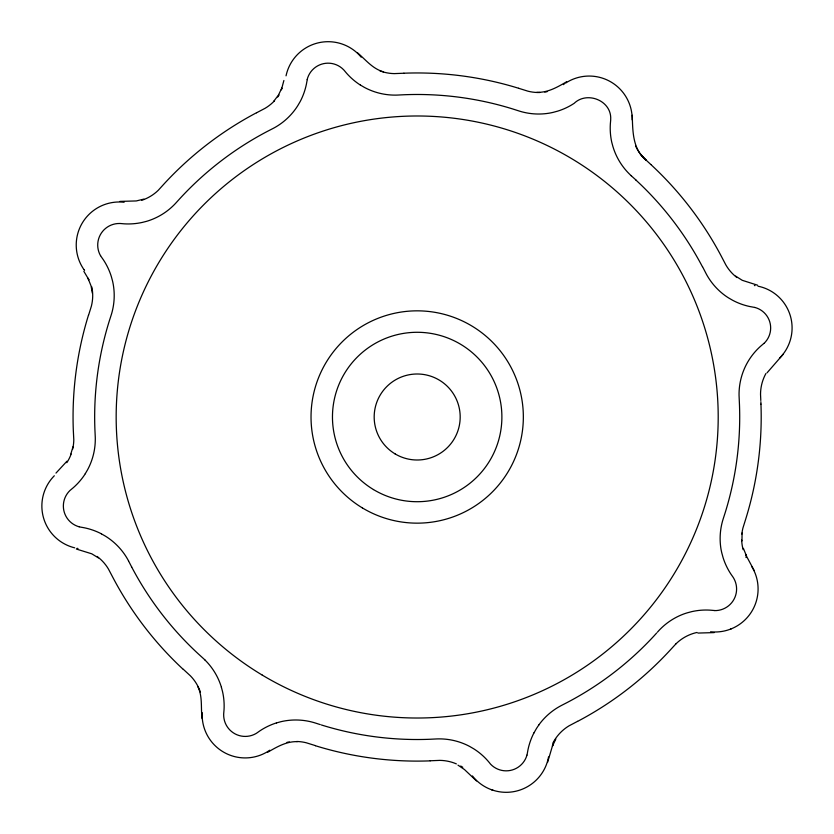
<?xml version="1.0" encoding="UTF-8"?>
<svg xmlns="http://www.w3.org/2000/svg" width="834" height="834" viewBox="0 0 834 834"><rect width="100%" height="100%" fill="white"/><g stroke="black" fill="none" stroke-linecap="round" stroke-linejoin="round"><path stroke-width="1.25" d="M741.979 540.922L742.062 533.03M548.543 756.918L548.491 757.209A43.034 43.034 0 0 1 473.368 777.111L472.451 775.933M307.246 79.637L306.412 84.13A65.886 65.886 0 0 1 300.303 101.352L297.988 105.313A64.645 64.645 0 0 1 295.444 109.118A64.75 64.75 0 0 1 276.127 126.758A61.82 61.82 0 0 1 273.125 128.426L267.016 131.574A322.216 322.216 0 0 0 180.227 198.211L175.995 202.87A66.147 66.147 0 0 1 174.025 204.945A64.698 64.698 0 0 1 146.721 221.291L142.353 222.407A65.917 65.917 0 0 1 124.151 223.835L120.721 223.533A19.078 19.078 0 0 0 119.575 223.491A21.569 21.569 0 0 0 100.507 255.673M283.883 80.502L281.371 89.801L281.85 88.06L278.431 95.118L273.656 101.383M70.702 454.322L73.027 446.784M88.508 315.398L91.386 306.141A43.232 43.232 0 0 0 91.834 286.927M547.604 762.286L552.911 744.397L552.431 746.138L555.819 739.07M533.979 732.877L536.241 728.895A64.729 64.729 0 0 1 538.785 725.08M85.287 473.691L87.601 469.73A64.708 64.708 0 0 0 95.295 438.934A62.112 62.112 0 0 0 95.243 436.651L94.92 429.781A322.226 322.226 0 0 1 109.191 321.298L111.287 314.752A62.018 62.018 0 0 0 112.225 311.447A64.739 64.739 0 0 0 113.393 285.311A64.708 64.708 0 0 0 112.496 280.818L111.287 276.408A65.917 65.917 0 0 0 103.447 259.906L101.477 257.091A20.297 20.297 0 0 1 100.57 255.631M783.324 354.106L767.051 372.829M66.949 461.223L55.982 473.087M657.442 632.162L658.589 630.879A62.675 62.675 0 0 1 660.163 629.222A64.76 64.76 0 0 1 682.994 614.272A64.604 64.604 0 0 1 687.331 612.813L691.761 611.635A64.458 64.458 0 0 1 709.963 610.144L712.82 610.373A25.301 25.301 0 0 0 714.529 610.498M656.681 633.006L653.971 635.977A322.237 322.237 0 0 1 567.13 702.541L561.532 705.418A64.969 64.969 0 0 0 538.743 725.048M675.988 643.806L669.431 650.927A344.067 344.067 0 0 1 577.555 721.41M763.871 343.431L760.399 346.423A64.541 64.541 0 0 0 744.439 368.545A64.885 64.885 0 0 0 739.049 395.285L739.456 404.448A322.362 322.362 0 0 1 725.111 512.91L723.182 518.915A64.958 64.958 0 0 0 720.962 548.918A64.614 64.614 0 0 0 721.921 553.401L723.141 557.81A65.896 65.896 0 0 0 731.032 574.282L733.003 577.097A18.4 18.4 0 0 1 733.899 578.567A21.59 21.59 0 0 1 714.529 610.603M563.419 84.63L564.159 84.109M269.768 750.204L269.518 750.381A43.034 43.034 0 0 1 202.203 712.643M566.651 81.732C557.498 87.122 547.844 92.72 536.835 92.355M267.495 752.362C276.7 747.045 286.281 741.311 297.3 741.645M256.57 112.778L265.139 108.274A43.243 43.243 0 0 0 274.563 100.716M577.576 721.337L569.007 725.851A43.212 43.212 0 0 0 552.734 743.375M731.095 628.919L730.532 629.138M276.471 722.932L280.881 721.712A64.614 64.614 0 0 1 285.374 720.816A65.052 65.052 0 0 1 315.367 723.026L320.266 724.61M143.896 199.107L136.265 200.942L119.888 201.401M697.881 633.069L714.227 632.599M403.917 73.236L394.242 73.611A43.212 43.212 0 0 1 380.023 70.921M430.198 760.775L439.872 760.379A43.243 43.243 0 0 1 456.365 763.881M710.599 631.765L711.506 631.849A43.014 43.014 0 0 0 751.924 566.797M124.11 202.255L122.608 202.109A43.024 43.024 0 0 0 83.848 269.445M77.979 548.48L77.082 548.334M757.574 285.197L742.25 280.307L735.609 276.106M76.332 549.033L91.761 553.807L98.464 557.915M518.675 88.289L527.922 91.177A43.243 43.243 0 0 0 539.921 92.501M315.461 745.638L306.214 742.76A43.222 43.222 0 0 0 296.623 741.489M383.463 71.839C372.694 68.847 365.772 59.892 357.682 52.917M101.414 533.854L105.386 536.126A64.656 64.656 0 0 1 126.914 557.998A62.112 62.112 0 0 1 128.551 560.948M360.392 85.037L364.343 87.361A64.781 64.781 0 0 0 368.451 89.394A64.677 64.677 0 0 0 395.128 95.118A65.938 65.938 0 0 0 397.985 95.045L404.271 94.742A322.247 322.247 0 0 1 512.764 108.973L519.311 111.068A61.695 61.695 0 0 0 522.616 112.006A64.771 64.771 0 0 0 548.751 113.236A64.718 64.718 0 0 0 553.234 112.34L557.665 111.141A64.458 64.458 0 0 0 574.167 103.333C587.084 90.781 611.708 100.674 610.696 119.272A18.285 18.285 0 0 1 610.655 120.419L610.352 123.839A65.865 65.865 0 0 0 611.708 142.061L612.896 146.492A64.666 64.666 0 0 0 629.149 173.753A65.625 65.625 0 0 0 631.213 175.724M457.96 765.132L464.455 769.532L476.506 780.937M631.213 175.724L635.883 179.956M650.843 164.507L643.733 157.918A43.201 43.201 0 0 1 635.591 145.96M183.344 669.327L190.465 675.894A43.243 43.243 0 0 1 200.462 692.314M632.255 115.248C632.745 131.115 632.516 149.192 646.141 160.232M640.512 154.061L646.069 160.17M361.185 57.171L360.788 56.702A43.024 43.024 0 0 0 286.041 75.831M84.568 270.414L84.046 269.674M83.848 271.321L88.904 279.807L87.935 278.149L91.042 285.874L92.397 293.287M702.551 266.724L705.689 272.833A61.549 61.549 0 0 0 707.326 275.856A64.885 64.885 0 0 0 724.788 295.351A64.604 64.604 0 0 0 728.582 297.915L732.544 300.219A64.51 64.51 0 0 0 749.683 306.505L753.06 307.131A20.329 20.329 0 0 1 754.749 307.485M131.699 567.057L128.551 560.948M754.29 570.769L745.533 554.37L746.513 556.038L743.375 548.324M197.762 686.528C202.818 696.546 200.671 707.816 202.078 718.512M221.396 687.279L222.563 691.709A64.458 64.458 0 0 1 224.023 709.911L223.804 712.476A25.823 25.823 0 0 0 223.668 714.477A21.569 21.569 0 0 0 255.725 733.701A19.088 19.088 0 0 0 257.174 732.773L259.989 730.793A65.907 65.907 0 0 1 276.461 722.901M760.806 400.456L760.535 394.409A43.222 43.222 0 0 1 765.914 373.517M760.858 401.675L760.962 404.094M79.136 526.796A21.559 21.559 0 0 1 69.931 490.528A19.641 19.641 0 0 1 70.807 489.787L73.434 487.577A65.907 65.907 0 0 0 85.318 473.702M307.152 79.605A21.569 21.569 0 0 1 343.545 69.681A18.65 18.65 0 0 1 344.317 70.525L346.517 73.163A65.886 65.886 0 0 0 360.371 85.068M635.727 179.883A322.247 322.247 0 0 1 702.364 266.63M754.76 307.423A21.225 21.225 0 0 1 763.923 343.483M533.948 732.867A65.907 65.907 0 0 0 527.912 750.1L527.307 753.488A18.682 18.682 0 0 1 526.911 755.156M526.942 755.166A21.59 21.59 0 0 1 490.59 764.194A24.374 24.374 0 0 1 489.527 762.839L487.671 760.66A64.468 64.468 0 0 0 473.764 748.828L469.803 746.524A64.687 64.687 0 0 0 465.695 744.501A64.75 64.75 0 0 0 438.997 738.882A62.706 62.706 0 0 0 436.703 738.934L429.844 739.268A322.226 322.226 0 0 1 321.361 724.954M205.049 660.08A64.739 64.739 0 0 1 221.448 687.362M205.049 660.08A62.623 62.623 0 0 0 203.392 658.495L198.304 653.877A322.226 322.226 0 0 1 131.699 567.057M101.425 533.823A65.917 65.917 0 0 0 84.192 527.755L80.815 527.151A19.745 19.745 0 0 1 79.147 526.765M74.716 547.834A43.024 43.024 0 0 1 54.314 475.766M97.088 556.434A43.232 43.232 0 0 1 108.389 568.934L112.903 577.503A344.067 344.067 0 0 0 183.261 669.41M760.952 404.094A344.067 344.067 0 0 1 745.794 518.821L742.917 528.078A43.201 43.201 0 0 0 741.885 534.041M430.167 760.858A344.067 344.067 0 0 1 315.388 745.721M88.404 315.398A344.067 344.067 0 0 0 73.309 430.177L73.799 439.82A43.232 43.232 0 0 1 72.558 449.411M256.507 112.757A344.067 344.067 0 0 0 164.673 183.251L158.199 190.361A43.222 43.222 0 0 1 141.749 200.316M403.875 73.215A344.067 344.067 0 0 1 518.665 88.279M650.854 164.527A344.067 344.067 0 0 1 721.358 256.319L725.82 264.868A43.212 43.212 0 0 0 736.922 277.545M286.99 742.364A43.222 43.222 0 0 1 289.377 741.947M460.702 766.029A43.243 43.243 0 0 1 462.776 767.29M493.04 790.225A42.763 42.763 0 0 1 491.33 789.642M675.999 643.806A43.243 43.243 0 0 1 697.047 632.453M743.125 549.648A43.201 43.201 0 0 1 741.687 540.088M779.509 358.224A42.169 42.169 0 0 0 788.38 345.328A42.649 42.649 0 0 0 774.494 293.422A42.461 42.461 0 0 0 757.981 286.187M565.65 83.077A42.993 42.993 0 0 1 632.182 119.867M547.135 91.677A43.243 43.243 0 0 1 544.748 92.084M279.067 95.024A43.243 43.243 0 0 1 277.67 97.005M71.151 454.04A43.232 43.232 0 0 1 66.824 462.693M746.149 557.56A42.941 42.941 0 0 1 745.877 557.018M754.999 285.645A36.164 36.164 0 0 1 754.405 285.53M262.272 675.102A301.022 301.022 0 0 0 718.157 422.098A301.022 301.022 0 0 0 271.113 153.8A301.022 301.022 0 0 0 262.272 675.102M395.055 453.873A43.003 43.003 0 0 0 460.18 417.73A43.003 43.003 0 0 0 396.317 379.397A43.003 43.003 0 0 0 395.055 453.873M373.465 489.558A84.703 84.703 0 0 0 501.87 418.585A84.703 84.703 0 0 0 376.207 342.857A84.703 84.703 0 0 0 373.465 489.558M362.394 507.927A106.168 106.168 0 0 0 523.325 418.981A106.168 106.168 0 0 0 365.824 324.082A106.168 106.168 0 0 0 362.394 507.927"/></g></svg>
